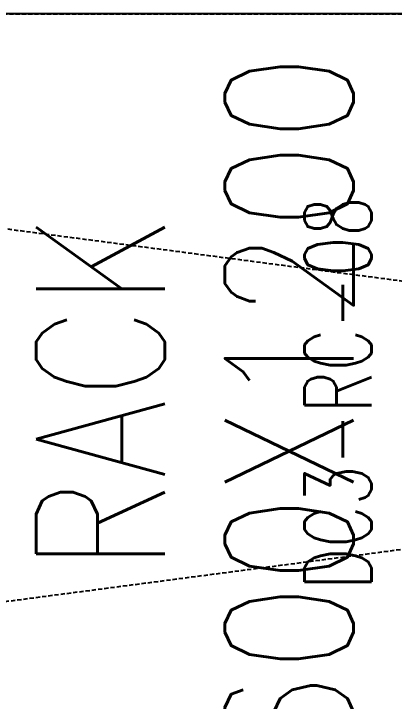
# Model space of a CAD drawing. Extents: x 225000 to 2157367, y 208400 to 840900.
# Drawn here: x 503179 to 503748, y 415575 to 416602 of the extents above; entities that cross this region are included whole.
import ezdxf
from ezdxf.enums import TextEntityAlignment as Align

# ---------------------------------------------------------------- set-up
doc = ezdxf.new("R2010")
doc.units = 0
doc.header["$LTSCALE"] = 10
doc.linetypes.add('XFDP20-DC-PH1$0$HIDDEN2', pattern=[0.1875, 0.125, -0.0625])
for name, color, linetype in [('XFDP20-DC-PH1$0$A-EQ (PH2)', 15, 'XFDP20-DC-PH1$0$HIDDEN2'), ('XFM2Q20-DC$0$M-EQ-TEXT', 3, 'Continuous'), ('XFM2Q20-DC$0$RACK-DC1-600X1200', 6, 'Continuous')]:
    doc.layers.add(name, color=color, linetype=linetype)
doc.styles.add('XFM2Q20-DC$0$XFL10-HVAC-EQ-L194205$0$M-TXT', font='simplex.shx', dxfattribs={"width": 0.8, "bigfont": 'chineset.shx'})
doc.styles.add('XFM2Q20-DC$0$XOL30-HVAC-EQ-L194205$0$Standard', font='txt.shx', dxfattribs={"width": 0.8, "bigfont": 'chineset.shx'})

# ---------------------------------------------------------------- blocks, each defined once
blk = doc.blocks.new('XFDP20-DC-PH1')
at = {"layer": 'XFDP20-DC-PH1$0$A-EQ (PH2)', "ltscale": 5}
for p, q in [((509845.6, 216602.3), (500725.6, 215402.3)), ((500725.6, 216602.3), (509845.6, 215402.3))]:
    blk.add_line(p, q, dxfattribs=at)
blk.add_lwpolyline([(509845.6, 215402.3), (500725.6, 215402.3), (500725.6, 216602.3), (509845.6, 216602.3)], close=True, dxfattribs=at)
blk = doc.blocks.new('XFM2Q20-DC')
at = {"layer": 'XFM2Q20-DC$0$RACK-DC1-600X1200'}
blk.add_lwpolyline([(503765.6, 216602.3), (503155.6, 216602.3), (503155.6, 215402.3), (503765.6, 215402.3)], close=True, dxfattribs=at)
at = {"color": 53, "style": 'XFM2Q20-DC$0$XOL30-HVAC-EQ-L194205$0$Standard', "width": 0.8}
for s, p in [('600X1200', (503687.4, 215486.4, 0)), ('RACK', (503405, 215768.6, 0))]:
    blk.add_text(s, height=192.55, rotation=90, dxfattribs=at).set_placement(p)
at = {"layer": 'XFM2Q20-DC$0$M-EQ-TEXT', "style": 'XFM2Q20-DC$0$XFL10-HVAC-EQ-L194205$0$M-TXT', "width": 0.7}
blk.add_text('DC3-RC-08', height=100, rotation=90, dxfattribs=at).set_placement((503664.1, 216035.3, 0), align=Align.MIDDLE_CENTER)

msp = doc.modelspace()

# ---------------------------------------------------------------- block references
for name in ['XFDP20-DC-PH1', 'XFM2Q20-DC']:
    msp.add_blockref(name, (0, 200000))

doc.saveas('drawing.dxf')
